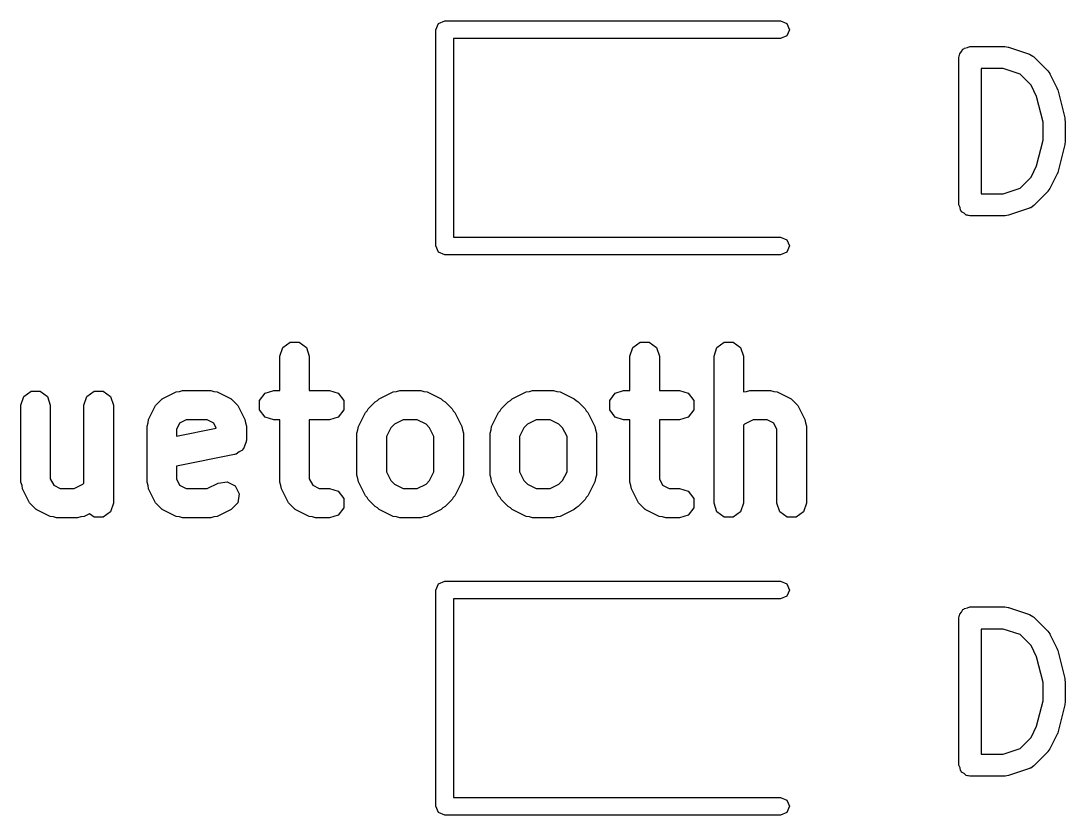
# Model space of a CAD drawing. Extents: x 32 to 173, y -120 to -34.
# Drawn here: x 143.23 to 150.33, y -65.56 to -60.16 of the extents above; entities that cross this region are included whole.
import ezdxf

# ---------------------------------------------------------------- set-up
doc = ezdxf.new("R2010")
doc.units = 0
doc.layers.add('BLACK', color=7, linetype='CONTINUOUS')

msp = doc.modelspace()

# ---------------------------------------------------------------- linework, layer by layer
at = {"layer": 'BLACK', "linetype": 'CONTINUOUS'}
for p, q in [((146.054, -60.225), (146.072, -60.1826)), ((146.054, -61.695), (146.054, -60.225)), ((146.072, -60.1826), (146.114, -60.165)), ((146.114, -60.165), (148.399, -60.165)), ((148.399, -60.165), (148.442, -60.1826)), ((148.442, -60.1826), (148.459, -60.225)), ((148.459, -60.225), (148.442, -60.2674)), ((148.399, -60.285), (146.174, -60.285)), ((146.174, -60.285), (146.174, -61.635)), ((148.442, -60.2674), (148.399, -60.285)), ((149.617, -60.3892), (149.629, -60.3742)), ((149.629, -60.3742), (149.639, -60.3574)), ((149.639, -60.3574), (149.645, -60.3551)), ((149.645, -60.3551), (149.65, -60.3499)), ((149.65, -60.3499), (149.669, -60.3465)), ((149.669, -60.3465), (149.687, -60.3398)), ((149.687, -60.3398), (149.925, -60.3398)), ((149.925, -60.3398), (149.947, -60.3437)), ((149.947, -60.3437), (149.949, -60.3437)), ((149.949, -60.3437), (150.092, -60.3913)), ((149.612, -60.4148), (149.614, -60.4051)), ((149.612, -61.4148), (149.612, -60.4148)), ((149.613, -60.4018), (149.615, -60.3989)), ((149.614, -60.4051), (149.613, -60.4018)), ((149.615, -60.3989), (149.617, -60.3892)), ((150.092, -60.3913), (150.115, -60.4037)), ((150.115, -60.4037), (150.117, -60.4075)), ((150.117, -60.4075), (150.121, -60.4094)), ((150.121, -60.4094), (150.216, -60.5046)), ((149.913, -60.4898), (149.762, -60.4898)), ((149.762, -60.4898), (149.762, -61.3398)), ((150.028, -60.528), (149.913, -60.4898)), ((150.216, -60.5046), (150.229, -60.523)), ((150.102, -60.6021), (150.028, -60.528)), ((150.229, -60.523), (150.23, -60.5241)), ((150.23, -60.5241), (150.278, -60.6194)), ((150.14, -60.6791), (150.102, -60.6021)), ((150.278, -60.6194), (150.282, -60.6318)), ((150.282, -60.6318), (150.284, -60.6347)), ((150.284, -60.6347), (150.331, -60.8252)), ((150.184, -60.8526), (150.14, -60.6791)), ((150.184, -60.977), (150.184, -60.8526)), ((150.331, -60.8252), (150.332, -60.8401)), ((150.332, -60.8401), (150.334, -60.8434)), ((150.334, -60.8434), (150.334, -60.9862)), ((150.14, -61.1505), (150.184, -60.977)), ((150.331, -61.0044), (150.284, -61.1949)), ((150.334, -60.9862), (150.331, -61.001)), ((150.331, -61.001), (150.331, -61.0044)), ((150.102, -61.2275), (150.14, -61.1505)), ((150.028, -61.3016), (150.102, -61.2275)), ((150.278, -61.2103), (150.23, -61.3055)), ((150.279, -61.2067), (150.278, -61.2103)), ((150.284, -61.1949), (150.279, -61.2067)), ((149.762, -61.3398), (149.913, -61.3398)), ((149.913, -61.3398), (150.028, -61.3016)), ((150.216, -61.325), (150.121, -61.4202)), ((150.217, -61.3235), (150.216, -61.325)), ((150.23, -61.3055), (150.217, -61.3235)), ((149.619, -61.4331), (149.612, -61.4148)), ((149.622, -61.4523), (149.619, -61.4331)), ((150.092, -61.4384), (149.949, -61.486)), ((150.095, -61.4356), (150.092, -61.4384)), ((150.1, -61.4352), (150.095, -61.4356)), ((150.121, -61.4202), (150.1, -61.4352)), ((149.627, -61.4567), (149.622, -61.4523)), ((149.63, -61.463), (149.627, -61.4567)), ((149.647, -61.4728), (149.63, -61.463)), ((149.662, -61.4853), (149.647, -61.4728)), ((149.671, -61.487), (149.662, -61.4853)), ((149.674, -61.4887), (149.671, -61.487)), ((149.677, -61.4881), (149.674, -61.4887)), ((149.687, -61.4898), (149.677, -61.4881)), ((149.925, -61.4898), (149.687, -61.4898)), ((149.927, -61.4893), (149.925, -61.4898)), ((149.949, -61.486), (149.927, -61.4893)), ((146.174, -61.635), (148.399, -61.635)), ((148.399, -61.635), (148.442, -61.6526)), ((148.442, -61.6526), (148.459, -61.695)), ((146.072, -61.7374), (146.054, -61.695)), ((146.054, -61.695), (146.054, -61.695)), ((148.459, -61.695), (148.442, -61.7374)), ((146.114, -61.755), (146.072, -61.7374)), ((148.399, -61.755), (146.114, -61.755)), ((148.442, -61.7374), (148.399, -61.755)), ((145.012, -62.3854), (145.062, -62.3491)), ((145.062, -62.3491), (145.124, -62.3491)), ((145.124, -62.3491), (145.174, -62.3854)), ((147.393, -62.3854), (147.443, -62.3491)), ((147.443, -62.3491), (147.505, -62.3491)), ((147.505, -62.3491), (147.555, -62.3854)), ((147.965, -62.3854), (148.015, -62.3491)), ((148.015, -62.3491), (148.077, -62.3491)), ((148.077, -62.3491), (148.127, -62.3854)), ((144.993, -62.4442), (145.012, -62.3854)), ((145.174, -62.3854), (145.193, -62.4442)), ((147.374, -62.4442), (147.393, -62.3854)), ((147.555, -62.3854), (147.574, -62.4442)), ((147.946, -62.4442), (147.965, -62.3854)), ((148.127, -62.3854), (148.146, -62.4442)), ((144.993, -62.6776), (144.993, -62.4442)), ((145.193, -62.4442), (145.193, -62.6776)), ((147.374, -62.6776), (147.374, -62.4442)), ((147.574, -62.4442), (147.574, -62.6776)), ((147.946, -63.4442), (147.946, -62.4442)), ((148.146, -62.4442), (148.146, -62.6878)), ((143.231, -62.7776), (143.251, -62.7188)), ((143.251, -62.7188), (143.301, -62.6824)), ((143.301, -62.6824), (143.362, -62.6824)), ((143.362, -62.6824), (143.412, -62.7188)), ((143.412, -62.7188), (143.431, -62.7776)), ((143.66, -62.7776), (143.679, -62.7188)), ((143.679, -62.7188), (143.729, -62.6824)), ((143.729, -62.6824), (143.791, -62.6824)), ((143.791, -62.6824), (143.841, -62.7188)), ((143.841, -62.7188), (143.86, -62.7776)), ((144.192, -62.7357), (144.287, -62.6881)), ((144.287, -62.6881), (144.31, -62.6847)), ((144.31, -62.6847), (144.331, -62.6776)), ((144.331, -62.6776), (144.522, -62.6776)), ((144.522, -62.6776), (144.544, -62.6847)), ((144.544, -62.6847), (144.567, -62.6881)), ((144.567, -62.6881), (144.662, -62.7357)), ((144.855, -62.7466), (144.892, -62.6966)), ((144.892, -62.6966), (144.951, -62.6776)), ((144.951, -62.6776), (144.993, -62.6776)), ((145.193, -62.6776), (145.331, -62.6776)), ((145.331, -62.6776), (145.39, -62.6966)), ((145.39, -62.6966), (145.427, -62.7466)), ((145.668, -62.7357), (145.763, -62.6881)), ((145.763, -62.6881), (145.786, -62.6847)), ((145.786, -62.6847), (145.808, -62.6776)), ((145.808, -62.6776), (145.951, -62.6776)), ((145.951, -62.6776), (145.972, -62.6847)), ((145.972, -62.6847), (145.995, -62.6881)), ((145.995, -62.6881), (146.09, -62.7357)), ((146.572, -62.7357), (146.668, -62.6881)), ((146.668, -62.6881), (146.69, -62.6847)), ((146.69, -62.6847), (146.712, -62.6776)), ((146.712, -62.6776), (146.855, -62.6776)), ((146.855, -62.6776), (146.877, -62.6847)), ((146.877, -62.6847), (146.9, -62.6881)), ((146.9, -62.6881), (146.995, -62.7357)), ((147.236, -62.7466), (147.273, -62.6966)), ((147.273, -62.6966), (147.331, -62.6776)), ((147.331, -62.6776), (147.374, -62.6776)), ((147.574, -62.6776), (147.712, -62.6776)), ((147.712, -62.6776), (147.771, -62.6966)), ((147.771, -62.6966), (147.808, -62.7466)), ((148.146, -62.6878), (148.167, -62.6847)), ((148.167, -62.6847), (148.189, -62.6776)), ((148.189, -62.6776), (148.331, -62.6776)), ((148.331, -62.6776), (148.353, -62.6847)), ((148.353, -62.6847), (148.376, -62.6881)), ((148.376, -62.6881), (148.471, -62.7357)), ((143.231, -63.3014), (143.231, -62.7776)), ((143.431, -62.7776), (143.431, -63.2778)), ((143.66, -63.3076), (143.66, -62.7776)), ((143.86, -62.7776), (143.86, -63.4442)), ((144.099, -62.8757), (144.147, -62.7804)), ((144.147, -62.7791), (144.169, -62.7579)), ((144.147, -62.7799), (144.147, -62.7791)), ((144.147, -62.7804), (144.147, -62.7799)), ((144.169, -62.7579), (144.19, -62.7364)), ((144.19, -62.7364), (144.191, -62.7363)), ((144.191, -62.7363), (144.192, -62.7357)), ((144.662, -62.7357), (144.662, -62.7363)), ((144.662, -62.7363), (144.663, -62.7364)), ((144.663, -62.7364), (144.684, -62.7579)), ((144.684, -62.7579), (144.706, -62.7791)), ((144.706, -62.7791), (144.706, -62.7799)), ((144.706, -62.7799), (144.707, -62.7804)), ((144.707, -62.7804), (144.754, -62.8757)), ((144.855, -62.8085), (144.855, -62.7466)), ((145.427, -62.7466), (145.427, -62.8085)), ((145.594, -62.8021), (145.642, -62.7545)), ((145.642, -62.7545), (145.656, -62.7471)), ((145.656, -62.7471), (145.668, -62.7357)), ((146.09, -62.7357), (146.102, -62.7471)), ((146.102, -62.7471), (146.116, -62.7545)), ((146.116, -62.7545), (146.164, -62.8021)), ((146.499, -62.8021), (146.546, -62.7545)), ((146.546, -62.7545), (146.561, -62.7471)), ((146.561, -62.7471), (146.572, -62.7357)), ((146.995, -62.7357), (147.007, -62.7471)), ((147.007, -62.7471), (147.021, -62.7545)), ((147.021, -62.7545), (147.069, -62.8021)), ((147.236, -62.8085), (147.236, -62.7466)), ((147.808, -62.7466), (147.808, -62.8085)), ((148.471, -62.7357), (148.472, -62.7363)), ((148.472, -62.7363), (148.473, -62.7364)), ((148.473, -62.7364), (148.494, -62.7579)), ((148.494, -62.7579), (148.515, -62.7791)), ((148.515, -62.7791), (148.516, -62.7799)), ((148.516, -62.7799), (148.516, -62.7804)), ((148.516, -62.7804), (148.564, -62.8757)), ((144.892, -62.8585), (144.855, -62.8085)), ((144.951, -62.8776), (144.892, -62.8585)), ((145.39, -62.8585), (145.331, -62.8776)), ((145.427, -62.8085), (145.39, -62.8585)), ((145.528, -62.9233), (145.575, -62.8281)), ((145.575, -62.8281), (145.587, -62.8165)), ((145.587, -62.8165), (145.594, -62.8021)), ((146.164, -62.8021), (146.171, -62.8165)), ((146.171, -62.8165), (146.183, -62.8281)), ((146.183, -62.8281), (146.23, -62.9233)), ((146.433, -62.9233), (146.48, -62.8281)), ((146.48, -62.8281), (146.491, -62.8165)), ((146.491, -62.8165), (146.499, -62.8021)), ((147.069, -62.8021), (147.076, -62.8165)), ((147.076, -62.8165), (147.088, -62.8281)), ((147.088, -62.8281), (147.135, -62.9233)), ((147.273, -62.8585), (147.236, -62.8085)), ((147.331, -62.8776), (147.273, -62.8585)), ((147.771, -62.8585), (147.712, -62.8776)), ((147.808, -62.8085), (147.771, -62.8585)), ((144.089, -62.9204), (144.096, -62.8985)), ((144.089, -63.3014), (144.089, -62.9204)), ((144.096, -62.8985), (144.099, -62.8757)), ((144.311, -62.8997), (144.289, -62.944)), ((144.355, -62.8776), (144.311, -62.8997)), ((144.498, -62.8776), (144.355, -62.8776)), ((144.543, -62.8997), (144.498, -62.8776)), ((144.56, -62.9346), (144.543, -62.8997)), ((144.754, -62.8757), (144.758, -62.8985)), ((144.758, -62.8985), (144.765, -62.9204)), ((144.765, -62.9204), (144.765, -63.0156)), ((144.993, -62.8776), (144.951, -62.8776)), ((144.993, -63.3014), (144.993, -62.8776)), ((145.331, -62.8776), (145.193, -62.8776)), ((145.193, -62.8776), (145.193, -63.2778)), ((145.524, -62.9461), (145.528, -62.9233)), ((145.747, -62.932), (145.717, -62.9916)), ((145.772, -62.9074), (145.747, -62.932)), ((145.831, -62.8776), (145.772, -62.9074)), ((145.927, -62.8776), (145.831, -62.8776)), ((145.987, -62.9074), (145.927, -62.8776)), ((146.011, -62.932), (145.987, -62.9074)), ((146.041, -62.9916), (146.011, -62.932)), ((146.23, -62.9233), (146.234, -62.9461)), ((146.429, -62.9461), (146.433, -62.9233)), ((146.652, -62.932), (146.622, -62.9916)), ((146.676, -62.9074), (146.652, -62.932)), ((146.736, -62.8776), (146.676, -62.9074)), ((146.832, -62.8776), (146.736, -62.8776)), ((146.891, -62.9074), (146.832, -62.8776)), ((146.916, -62.932), (146.891, -62.9074)), ((146.946, -62.9916), (146.916, -62.932)), ((147.135, -62.9233), (147.139, -62.9461)), ((147.374, -62.8776), (147.331, -62.8776)), ((147.374, -63.3014), (147.374, -62.8776)), ((147.712, -62.8776), (147.574, -62.8776)), ((147.574, -62.8776), (147.574, -63.2778)), ((148.153, -62.9074), (148.146, -62.9142)), ((148.146, -62.9142), (148.146, -63.4442)), ((148.212, -62.8776), (148.153, -62.9074)), ((148.308, -62.8776), (148.212, -62.8776)), ((148.352, -62.8997), (148.308, -62.8776)), ((148.374, -62.944), (148.352, -62.8997)), ((148.564, -62.8757), (148.567, -62.8985)), ((148.567, -62.8985), (148.574, -62.9204)), ((148.574, -62.9204), (148.574, -63.4442)), ((144.289, -62.9889), (144.56, -62.9346)), ((144.289, -62.944), (144.289, -62.9889)), ((145.517, -62.968), (145.524, -62.9461)), ((145.517, -63.2537), (145.517, -62.968)), ((145.717, -62.9916), (145.717, -63.2301)), ((146.041, -63.2301), (146.041, -62.9916)), ((146.234, -62.9461), (146.241, -62.968)), ((146.241, -62.968), (146.241, -63.2537)), ((146.422, -62.968), (146.429, -62.9461)), ((146.422, -63.2537), (146.422, -62.968)), ((146.622, -62.9916), (146.622, -63.2301)), ((146.946, -63.2301), (146.946, -62.9916)), ((147.139, -62.9461), (147.146, -62.968)), ((147.146, -62.968), (147.146, -63.2537)), ((148.374, -63.4442), (148.374, -62.944)), ((144.746, -63.0744), (144.741, -63.078)), ((144.754, -63.0503), (144.746, -63.0744)), ((144.764, -63.0273), (144.754, -63.0503)), ((144.765, -63.0156), (144.763, -63.0214)), ((144.763, -63.0214), (144.764, -63.0273)), ((144.684, -63.1137), (144.289, -63.1929)), ((144.69, -63.1108), (144.684, -63.1137)), ((144.696, -63.1108), (144.69, -63.1108)), ((144.716, -63.0959), (144.696, -63.1108)), ((144.738, -63.0835), (144.716, -63.0959)), ((144.741, -63.078), (144.738, -63.0835)), ((144.289, -63.1929), (144.289, -63.2778)), ((143.431, -63.2778), (143.454, -63.3221)), ((144.289, -63.2778), (144.311, -63.3221)), ((145.193, -63.2778), (145.216, -63.3221)), ((145.524, -63.2757), (145.517, -63.2537)), ((145.528, -63.2985), (145.524, -63.2757)), ((145.717, -63.2301), (145.747, -63.2897)), ((146.011, -63.2897), (146.041, -63.2301)), ((146.234, -63.2757), (146.23, -63.2985)), ((146.241, -63.2537), (146.234, -63.2757)), ((146.429, -63.2757), (146.422, -63.2537)), ((146.433, -63.2985), (146.429, -63.2757)), ((146.622, -63.2301), (146.652, -63.2897)), ((146.916, -63.2897), (146.946, -63.2301)), ((147.139, -63.2757), (147.135, -63.2985)), ((147.146, -63.2537), (147.139, -63.2757)), ((147.574, -63.2778), (147.596, -63.3221)), ((143.239, -63.3233), (143.231, -63.3014)), ((143.242, -63.3461), (143.239, -63.3233)), ((143.29, -63.4413), (143.242, -63.3461)), ((143.454, -63.3221), (143.498, -63.3442)), ((143.498, -63.3442), (143.594, -63.3442)), ((143.594, -63.3442), (143.653, -63.3144)), ((143.653, -63.3144), (143.66, -63.3076)), ((144.096, -63.3233), (144.089, -63.3014)), ((144.099, -63.3461), (144.096, -63.3233)), ((144.147, -63.4413), (144.099, -63.3461)), ((144.311, -63.3221), (144.355, -63.3442)), ((144.355, -63.3442), (144.498, -63.3442)), ((144.498, -63.3442), (144.572, -63.3072)), ((144.572, -63.3072), (144.634, -63.298)), ((144.634, -63.298), (144.688, -63.3264)), ((144.688, -63.3264), (144.716, -63.3817)), ((145, -63.3233), (144.993, -63.3014)), ((145.004, -63.3461), (145, -63.3233)), ((145.052, -63.4413), (145.004, -63.3461)), ((145.216, -63.3221), (145.26, -63.3442)), ((145.26, -63.3442), (145.331, -63.3442)), ((145.331, -63.3442), (145.39, -63.3633)), ((145.575, -63.3937), (145.528, -63.2985)), ((145.747, -63.2897), (145.772, -63.3144)), ((145.772, -63.3144), (145.831, -63.3442)), ((145.831, -63.3442), (145.927, -63.3442)), ((145.927, -63.3442), (145.987, -63.3144)), ((145.987, -63.3144), (146.011, -63.2897)), ((146.23, -63.2985), (146.183, -63.3937)), ((146.48, -63.3937), (146.433, -63.2985)), ((146.652, -63.2897), (146.676, -63.3144)), ((146.676, -63.3144), (146.736, -63.3442)), ((146.736, -63.3442), (146.832, -63.3442)), ((146.832, -63.3442), (146.891, -63.3144)), ((146.891, -63.3144), (146.916, -63.2897)), ((147.135, -63.2985), (147.088, -63.3937)), ((147.381, -63.3233), (147.374, -63.3014)), ((147.385, -63.3461), (147.381, -63.3233)), ((147.433, -63.4413), (147.385, -63.3461)), ((147.596, -63.3221), (147.641, -63.3442)), ((147.641, -63.3442), (147.712, -63.3442)), ((147.712, -63.3442), (147.771, -63.3633)), ((144.716, -63.3817), (144.706, -63.4427)), ((145.39, -63.3633), (145.427, -63.4133)), ((145.427, -63.4133), (145.427, -63.4751)), ((145.587, -63.4052), (145.575, -63.3937)), ((145.594, -63.4197), (145.587, -63.4052)), ((145.642, -63.4673), (145.594, -63.4197)), ((146.164, -63.4197), (146.116, -63.4673)), ((146.171, -63.4052), (146.164, -63.4197)), ((146.183, -63.3937), (146.171, -63.4052)), ((146.491, -63.4052), (146.48, -63.3937)), ((146.499, -63.4197), (146.491, -63.4052)), ((146.546, -63.4673), (146.499, -63.4197)), ((147.069, -63.4197), (147.021, -63.4673)), ((147.076, -63.4052), (147.069, -63.4197)), ((147.088, -63.3937), (147.076, -63.4052)), ((147.771, -63.3633), (147.808, -63.4133)), ((147.808, -63.4133), (147.808, -63.4751)), ((143.29, -63.4419), (143.29, -63.4413)), ((143.29, -63.4427), (143.29, -63.4419)), ((143.312, -63.4638), (143.29, -63.4427)), ((143.333, -63.4854), (143.312, -63.4638)), ((143.334, -63.4855), (143.333, -63.4854)), ((143.334, -63.486), (143.334, -63.4855)), ((143.43, -63.5337), (143.334, -63.486)), ((143.86, -63.4442), (143.841, -63.503)), ((144.147, -63.4419), (144.147, -63.4413)), ((144.147, -63.4427), (144.147, -63.4419)), ((144.169, -63.4638), (144.147, -63.4427)), ((144.19, -63.4854), (144.169, -63.4638)), ((144.191, -63.4855), (144.19, -63.4854)), ((144.192, -63.486), (144.191, -63.4855)), ((144.287, -63.5337), (144.192, -63.486)), ((144.662, -63.486), (144.567, -63.5337)), ((144.706, -63.4427), (144.662, -63.486)), ((145.052, -63.4419), (145.052, -63.4413)), ((145.052, -63.4427), (145.052, -63.4419)), ((145.074, -63.4638), (145.052, -63.4427)), ((145.095, -63.4854), (145.074, -63.4638)), ((145.096, -63.4855), (145.095, -63.4854)), ((145.096, -63.486), (145.096, -63.4855)), ((145.192, -63.5337), (145.096, -63.486)), ((145.427, -63.4751), (145.39, -63.5251)), ((145.656, -63.4747), (145.642, -63.4673)), ((145.668, -63.486), (145.656, -63.4747)), ((145.763, -63.5337), (145.668, -63.486)), ((146.09, -63.486), (145.995, -63.5337)), ((146.102, -63.4747), (146.09, -63.486)), ((146.116, -63.4673), (146.102, -63.4747)), ((146.561, -63.4747), (146.546, -63.4673)), ((146.572, -63.486), (146.561, -63.4747)), ((146.668, -63.5337), (146.572, -63.486)), ((146.995, -63.486), (146.9, -63.5337)), ((147.007, -63.4747), (146.995, -63.486)), ((147.021, -63.4673), (147.007, -63.4747)), ((147.433, -63.4419), (147.433, -63.4413)), ((147.433, -63.4427), (147.433, -63.4419)), ((147.455, -63.4638), (147.433, -63.4427)), ((147.476, -63.4854), (147.455, -63.4638)), ((147.477, -63.4855), (147.476, -63.4854)), ((147.477, -63.486), (147.477, -63.4855)), ((147.572, -63.5337), (147.477, -63.486)), ((147.808, -63.4751), (147.771, -63.5251)), ((147.965, -63.503), (147.946, -63.4442)), ((148.146, -63.4442), (148.127, -63.503)), ((148.393, -63.503), (148.374, -63.4442)), ((148.574, -63.4442), (148.555, -63.503)), ((143.452, -63.5371), (143.43, -63.5337)), ((143.474, -63.5442), (143.452, -63.5371)), ((143.617, -63.5442), (143.474, -63.5442)), ((143.639, -63.5371), (143.617, -63.5442)), ((143.662, -63.5337), (143.639, -63.5371)), ((143.697, -63.5161), (143.662, -63.5337)), ((143.729, -63.5393), (143.697, -63.5161)), ((143.791, -63.5393), (143.729, -63.5393)), ((143.841, -63.503), (143.791, -63.5393)), ((144.31, -63.5371), (144.287, -63.5337)), ((144.331, -63.5442), (144.31, -63.5371)), ((144.522, -63.5442), (144.331, -63.5442)), ((144.544, -63.5371), (144.522, -63.5442)), ((144.567, -63.5337), (144.544, -63.5371)), ((145.214, -63.5371), (145.192, -63.5337)), ((145.236, -63.5442), (145.214, -63.5371)), ((145.331, -63.5442), (145.236, -63.5442)), ((145.39, -63.5251), (145.331, -63.5442)), ((145.786, -63.5371), (145.763, -63.5337)), ((145.808, -63.5442), (145.786, -63.5371)), ((145.951, -63.5442), (145.808, -63.5442)), ((145.972, -63.5371), (145.951, -63.5442)), ((145.995, -63.5337), (145.972, -63.5371)), ((146.69, -63.5371), (146.668, -63.5337)), ((146.712, -63.5442), (146.69, -63.5371)), ((146.855, -63.5442), (146.712, -63.5442)), ((146.877, -63.5371), (146.855, -63.5442)), ((146.9, -63.5337), (146.877, -63.5371)), ((147.595, -63.5371), (147.572, -63.5337)), ((147.617, -63.5442), (147.595, -63.5371)), ((147.712, -63.5442), (147.617, -63.5442)), ((147.771, -63.5251), (147.712, -63.5442)), ((148.015, -63.5393), (147.965, -63.503)), ((148.077, -63.5393), (148.015, -63.5393)), ((148.127, -63.503), (148.077, -63.5393)), ((148.443, -63.5393), (148.393, -63.503)), ((148.505, -63.5393), (148.443, -63.5393)), ((148.555, -63.503), (148.505, -63.5393)), ((146.054, -64.035), (146.072, -63.9926)), ((146.072, -63.9926), (146.114, -63.975)), ((146.114, -63.975), (148.399, -63.975)), ((148.399, -63.975), (148.442, -63.9926)), ((148.442, -63.9926), (148.459, -64.035)), ((146.054, -65.505), (146.054, -64.035)), ((148.459, -64.035), (148.442, -64.0774)), ((148.399, -64.095), (146.174, -64.095)), ((146.174, -64.095), (146.174, -65.445)), ((148.442, -64.0774), (148.399, -64.095)), ((149.613, -64.2118), (149.615, -64.2089)), ((149.615, -64.2089), (149.617, -64.1992)), ((149.617, -64.1992), (149.629, -64.1842)), ((149.629, -64.1842), (149.639, -64.1674)), ((149.639, -64.1674), (149.645, -64.1651)), ((149.645, -64.1651), (149.65, -64.1599)), ((149.65, -64.1599), (149.669, -64.1565)), ((149.669, -64.1565), (149.687, -64.1498)), ((149.687, -64.1498), (149.925, -64.1498)), ((149.925, -64.1498), (149.947, -64.1537)), ((149.947, -64.1537), (149.949, -64.1537)), ((149.949, -64.1537), (150.092, -64.2013)), ((150.092, -64.2013), (150.115, -64.2137)), ((149.612, -64.2248), (149.614, -64.2151)), ((149.612, -65.2248), (149.612, -64.2248)), ((149.614, -64.2151), (149.613, -64.2118)), ((150.115, -64.2137), (150.117, -64.2175)), ((150.117, -64.2175), (150.121, -64.2194)), ((150.121, -64.2194), (150.216, -64.3146)), ((149.913, -64.2998), (149.762, -64.2998)), ((149.762, -64.2998), (149.762, -65.1498)), ((150.028, -64.338), (149.913, -64.2998)), ((150.102, -64.4121), (150.028, -64.338)), ((150.216, -64.3146), (150.229, -64.333)), ((150.229, -64.333), (150.23, -64.3341)), ((150.23, -64.3341), (150.278, -64.4294)), ((150.14, -64.4891), (150.102, -64.4121)), ((150.184, -64.6626), (150.14, -64.4891)), ((150.278, -64.4294), (150.282, -64.4418)), ((150.282, -64.4418), (150.284, -64.4447)), ((150.284, -64.4447), (150.331, -64.6352)), ((150.331, -64.6352), (150.332, -64.6501)), ((150.184, -64.787), (150.184, -64.6626)), ((150.332, -64.6501), (150.334, -64.6534)), ((150.334, -64.6534), (150.334, -64.7962)), ((150.14, -64.9605), (150.184, -64.787)), ((150.331, -64.8144), (150.284, -65.0049)), ((150.334, -64.7962), (150.331, -64.811)), ((150.331, -64.811), (150.331, -64.8144)), ((150.102, -65.0375), (150.14, -64.9605)), ((150.028, -65.1116), (150.102, -65.0375)), ((150.278, -65.0203), (150.23, -65.1155)), ((150.279, -65.0167), (150.278, -65.0203)), ((150.284, -65.0049), (150.279, -65.0167)), ((149.913, -65.1498), (150.028, -65.1116)), ((150.217, -65.1335), (150.216, -65.135)), ((150.23, -65.1155), (150.217, -65.1335)), ((149.762, -65.1498), (149.913, -65.1498)), ((150.216, -65.135), (150.121, -65.2302)), ((149.619, -65.2431), (149.612, -65.2248)), ((149.622, -65.2623), (149.619, -65.2431)), ((149.627, -65.2667), (149.622, -65.2623)), ((149.63, -65.273), (149.627, -65.2667)), ((149.647, -65.2828), (149.63, -65.273)), ((150.092, -65.2484), (149.949, -65.296)), ((150.095, -65.2456), (150.092, -65.2484)), ((150.1, -65.2452), (150.095, -65.2456)), ((150.121, -65.2302), (150.1, -65.2452)), ((149.662, -65.2953), (149.647, -65.2828)), ((149.671, -65.297), (149.662, -65.2953)), ((149.674, -65.2987), (149.671, -65.297)), ((149.677, -65.2981), (149.674, -65.2987)), ((149.687, -65.2998), (149.677, -65.2981)), ((149.925, -65.2998), (149.687, -65.2998)), ((149.927, -65.2993), (149.925, -65.2998)), ((149.949, -65.296), (149.927, -65.2993)), ((146.174, -65.445), (148.399, -65.445)), ((148.399, -65.445), (148.442, -65.4626)), ((148.442, -65.4626), (148.459, -65.505)), ((146.072, -65.5474), (146.054, -65.505)), ((146.114, -65.565), (146.072, -65.5474)), ((148.442, -65.5474), (148.399, -65.565)), ((148.459, -65.505), (148.442, -65.5474)), ((148.399, -65.565), (146.114, -65.565))]:
    msp.add_line(p, q, dxfattribs=at)

doc.saveas('drawing.dxf')
